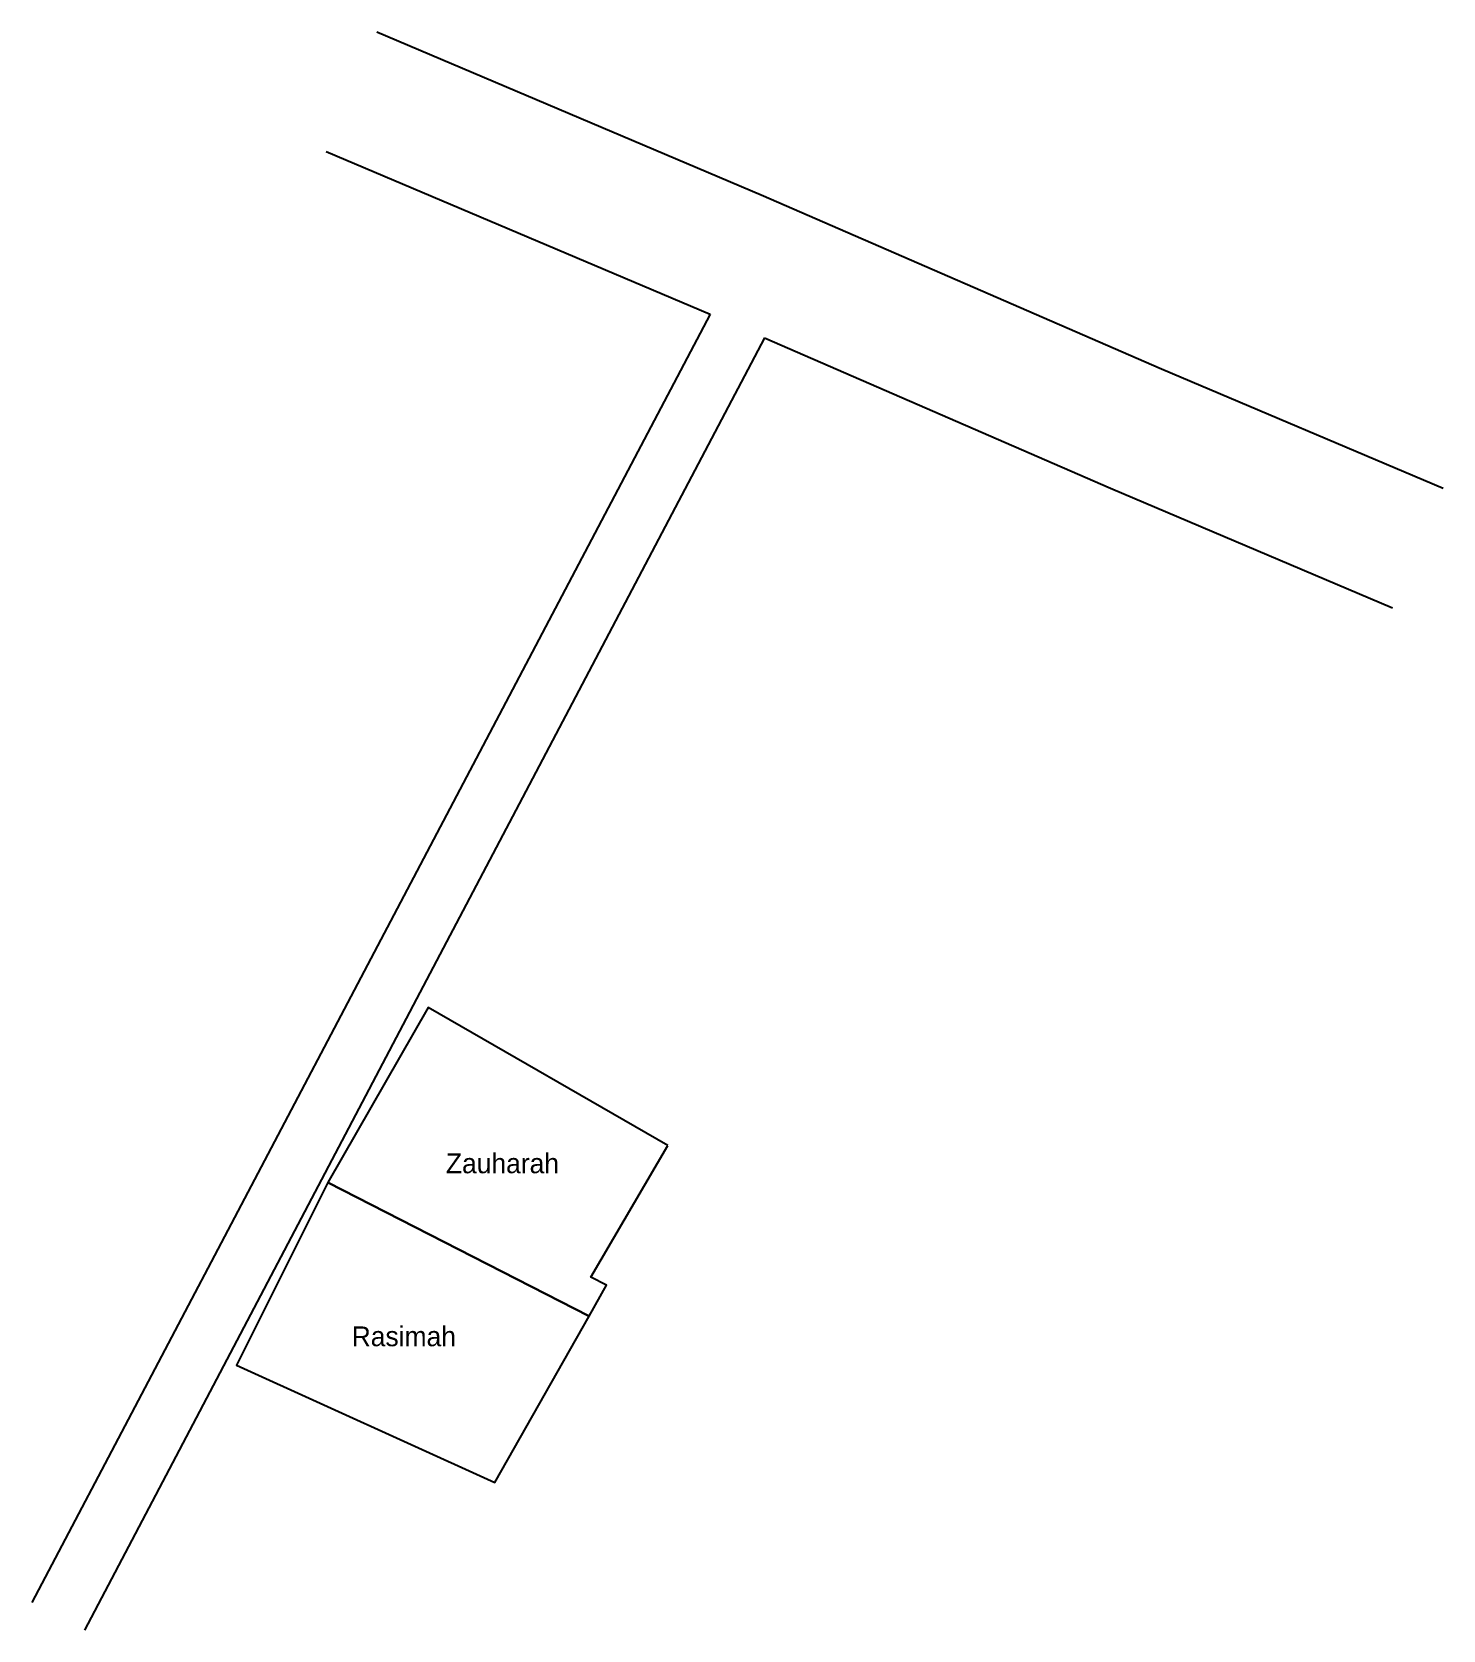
# Model space of a CAD drawing. Header units: metres. Extents: x 116617 to 118049, y 1079659 to 1080276.
# Drawn here: x 117977.8 to 118049.2, y 1079911.4 to 1079992.3 of the extents above.
import ezdxf
from ezdxf.enums import TextEntityAlignment as Align

# ---------------------------------------------------------------- set-up
doc = ezdxf.new("R2010")
doc.units = ezdxf.units.M
doc.header["$MEASUREMENT"] = 0
for name, color, linetype in [('020400', 7, 'CONTINUOUS'), ('040100', 20, 'CONTINUOUS'), ('tn_nama', 7, 'CONTINUOUS')]:
    doc.layers.add(name, color=color, linetype=linetype)
doc.styles.get("Standard").update_dxf_attribs({"font": 'MTCORSVA.TTF', "width": 0.75, "height": 2})

msp = doc.modelspace()

# ---------------------------------------------------------------- linework, layer by layer
at = {"layer": '020400', "color": 3}
msp.add_lwpolyline([(118010.005, 1079935.952), (117997.867, 1079942.929), (117992.793, 1079934.071), (118006.016, 1079927.316), (118006.902, 1079928.883), (118006.1, 1079929.292)], close=True, dxfattribs=at)
at = {"layer": '020400', "color": 3, "elevation": 53.58}
msp.add_lwpolyline([(117992.793, 1079934.072), (117988.174, 1079924.838), (118001.255, 1079918.898), (118006.016, 1079927.316), (117992.793, 1079934.072)], dxfattribs=at)
at = {"layer": '040100'}
for points in [[(117995.28, 1079992.28), (118014.729, 1079984.036), (118034.986, 1079975.244), (118049.226, 1079969.203)], [(117992.716, 1079986.232), (118012.139, 1079977.998)], [(118012.139, 1079977.998), (117994.972, 1079945.401), (117977.826, 1079912.835)], [(118014.899, 1079976.801), (117997.627, 1079944.003), (117980.481, 1079911.438)], [(118014.899, 1079976.801), (118032.396, 1079969.208), (118046.66, 1079963.156)]]:
    msp.add_lwpolyline(points, dxfattribs=at)

# ---------------------------------------------------------------- texts
at = {"layer": 'tn_nama'}
for s, p in [('Zauharah', (118001.633, 1079934.546)), ('Rasimah', (117996.642, 1079925.795))]:
    msp.add_text(s, height=1, dxfattribs=at).set_placement(p, align=Align.CENTER)

doc.saveas('drawing.dxf')
